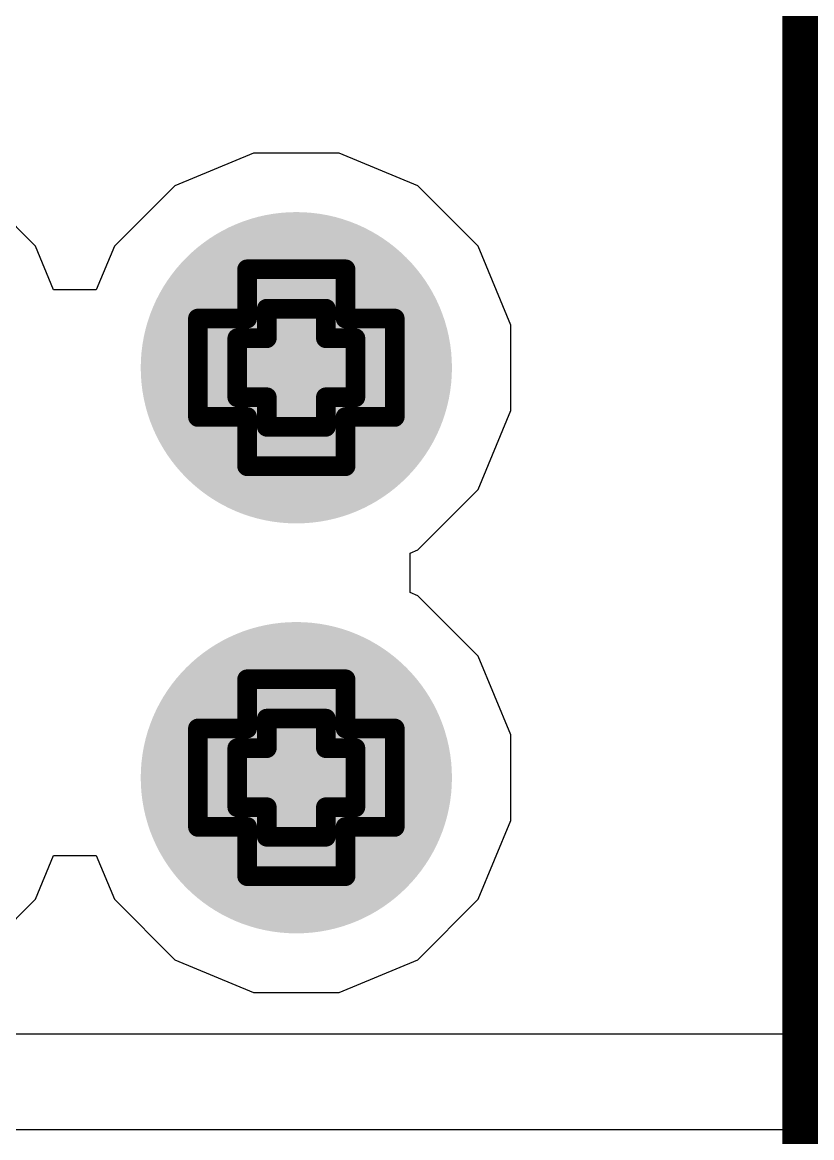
# Model space of a CAD drawing. Header units: inches. Extents: x -4 to 5258, y -4 to 5281.
# Drawn here: x 68.291 to 70.328, y 83.386 to 86.264 of the extents above; entities that cross this region are included whole.
import ezdxf

# ---------------------------------------------------------------- set-up
doc = ezdxf.new("R2010")
doc.units = ezdxf.units.IN
for name, color, linetype in [('Bottom Layer', 5, 'Continuous'), ('Bottom Solder', 6, 'Continuous'), ('Drill Drawing', 1, 'Continuous'), ('Layer 1', 16, 'Continuous'), ('Layer 2', 76, 'Continuous'), ('Top Layer', 1, 'Continuous'), ('Top Overlay', 2, 'Continuous'), ('Top Solder', 216, 'Continuous'), ('Via Holes', 16, 'Continuous')]:
    doc.layers.add(name, color=color, linetype=linetype)

# ---------------------------------------------------------------- blocks, each defined once
blk = doc.blocks.new('SOIC_8_8')
at = {"layer": 'Top Overlay'}
blk.add_lwpolyline([(-1.9906, -2.4892, 0.127, 0.127, 0), (1.9906, -2.4892, 0.127, 0.127, 0)], format="xyseb", dxfattribs=at)

msp = doc.modelspace()

# ---------------------------------------------------------------- hatches: boundary and pattern name
at = {"layer": 'Bottom Layer'}
h = msp.add_hatch(color=5, dxfattribs=at)
edge = h.paths.add_edge_path()
edge.add_arc((68.9979, 85.3725), 0.3, 0, 360)
h = msp.add_hatch(color=5, dxfattribs=at)
edge = h.paths.add_edge_path()
edge.add_arc((68.9979, 84.3148), 0.3, 0, 360)
at = {"layer": 'Bottom Solder'}
h = msp.add_hatch(color=6, dxfattribs=at)
edge = h.paths.add_edge_path()
edge.add_arc((68.9979, 85.3725), 0.4016, 0, 360)
h = msp.add_hatch(color=6, dxfattribs=at)
edge = h.paths.add_edge_path()
edge.add_arc((68.9979, 84.3148), 0.4016, 0, 360)
at = {"layer": 'Layer 1'}
h = msp.add_hatch(color=16, dxfattribs=at)
edge = h.paths.add_edge_path()
edge.add_arc((68.9979, 85.3725), 0.3, 0, 360)
h = msp.add_hatch(color=16, dxfattribs=at)
edge = h.paths.add_edge_path()
edge.add_arc((68.9979, 84.3148), 0.3, 0, 360)
at = {"layer": 'Layer 2'}
h = msp.add_hatch(color=76, dxfattribs=at)
edge = h.paths.add_edge_path()
edge.add_arc((68.9979, 85.3725), 0.3, 0, 360)
h = msp.add_hatch(color=76, dxfattribs=at)
edge = h.paths.add_edge_path()
edge.add_arc((68.9979, 84.3148), 0.3, 0, 360)
at = {"layer": 'Top Layer'}
h = msp.add_hatch(color=1, dxfattribs=at)
edge = h.paths.add_edge_path()
edge.add_arc((68.9979, 85.3725), 0.3, 0, 360)
h = msp.add_hatch(color=1, dxfattribs=at)
edge = h.paths.add_edge_path()
edge.add_arc((68.9979, 84.3148), 0.3, 0, 360)
at = {"layer": 'Top Solder'}
h = msp.add_hatch(color=216, dxfattribs=at)
edge = h.paths.add_edge_path()
edge.add_arc((68.9979, 85.3725), 0.4016, 0, 360)
h = msp.add_hatch(color=216, dxfattribs=at)
edge = h.paths.add_edge_path()
edge.add_arc((68.9979, 84.3148), 0.4016, 0, 360)
at = {"layer": 'Via Holes'}
h = msp.add_hatch(color=7, dxfattribs=at)
edge = h.paths.add_edge_path()
edge.add_arc((68.9979, 85.3725), 0.15, 0, 360)
h = msp.add_hatch(color=7, dxfattribs=at)
edge = h.paths.add_edge_path()
edge.add_arc((68.9979, 84.3148), 0.15, 0, 360)

# ---------------------------------------------------------------- linework, layer by layer
at = {"layer": 'Bottom Layer'}
for p, q in [((68.8877, 85.9265), (68.6841, 85.8421)), ((69.1081, 85.9265), (68.8877, 85.9265)), ((69.3117, 85.8421), (69.1081, 85.9265)), ((68.3246, 85.6863), (68.1687, 85.8421)), ((68.6841, 85.8421), (68.5283, 85.6863)), ((69.4676, 85.6863), (69.3117, 85.8421)), ((68.3714, 85.5732), (68.3246, 85.6863)), ((68.5283, 85.6863), (68.4814, 85.5732)), ((69.5519, 85.4827), (69.4676, 85.6863)), ((68.4814, 85.5732), (68.3714, 85.5732)), ((69.5519, 85.2623), (69.5519, 85.4827)), ((69.4676, 85.0586), (69.5519, 85.2623)), ((69.3117, 84.9028), (69.4676, 85.0586)), ((69.2915, 84.8944), (69.3117, 84.9028)), ((69.2915, 84.7928), (69.2915, 84.8944)), ((69.3117, 84.7844), (69.2915, 84.7928)), ((69.4676, 84.6286), (69.3117, 84.7844)), ((69.5519, 84.425), (69.4676, 84.6286)), ((69.5519, 84.2046), (69.5519, 84.425)), ((69.4676, 84.001), (69.5519, 84.2046)), ((68.3246, 84.001), (68.3714, 84.1141)), ((68.3714, 84.1141), (68.4814, 84.1141)), ((68.4814, 84.1141), (68.5283, 84.001)), ((68.1687, 83.8451), (68.3246, 84.001)), ((68.5283, 84.001), (68.6841, 83.8451)), ((69.3117, 83.8451), (69.4676, 84.001)), ((68.6841, 83.8451), (68.8877, 83.7608)), ((69.1081, 83.7608), (69.3117, 83.8451)), ((68.8877, 83.7608), (69.1081, 83.7608))]:
    msp.add_line(p, q, dxfattribs=at)
at = {"layer": 'Drill Drawing'}
for points in [[(68.8709, 85.4995, 0.0508, 0.0508, 0), (68.8709, 85.6265, 0.0508, 0.0508, 0)], [(68.8709, 85.6265, 0.0508, 0.0508, 0), (69.1249, 85.6265, 0.0508, 0.0508, 0)], [(69.1249, 85.4995, 0.0508, 0.0508, 0), (69.1249, 85.6265, 0.0508, 0.0508, 0)], [(68.9217, 85.4487, 0.0508, 0.0508, 0), (68.9217, 85.5249, 0.0508, 0.0508, 0)], [(68.9217, 85.5249, 0.0508, 0.0508, 0), (69.0741, 85.5249, 0.0508, 0.0508, 0)], [(69.0741, 85.4487, 0.0508, 0.0508, 0), (69.0741, 85.5249, 0.0508, 0.0508, 0)], [(68.7439, 85.2455, 0.0508, 0.0508, 0), (68.7439, 85.4995, 0.0508, 0.0508, 0)], [(68.7439, 85.4995, 0.0508, 0.0508, 0), (68.8709, 85.4995, 0.0508, 0.0508, 0)], [(69.1249, 85.4995, 0.0508, 0.0508, 0), (69.2519, 85.4995, 0.0508, 0.0508, 0)], [(69.2519, 85.2455, 0.0508, 0.0508, 0), (69.2519, 85.4995, 0.0508, 0.0508, 0)], [(68.8455, 85.2963, 0.0508, 0.0508, 0), (68.8455, 85.4487, 0.0508, 0.0508, 0)], [(68.8455, 85.4487, 0.0508, 0.0508, 0), (68.9217, 85.4487, 0.0508, 0.0508, 0)], [(69.0741, 85.4487, 0.0508, 0.0508, 0), (69.1503, 85.4487, 0.0508, 0.0508, 0)], [(69.1503, 85.2963, 0.0508, 0.0508, 0), (69.1503, 85.4487, 0.0508, 0.0508, 0)], [(68.8455, 85.2963, 0.0508, 0.0508, 0), (68.9217, 85.2963, 0.0508, 0.0508, 0)], [(68.9217, 85.2201, 0.0508, 0.0508, 0), (68.9217, 85.2963, 0.0508, 0.0508, 0)], [(69.0741, 85.2963, 0.0508, 0.0508, 0), (69.1503, 85.2963, 0.0508, 0.0508, 0)], [(69.0741, 85.2201, 0.0508, 0.0508, 0), (69.0741, 85.2963, 0.0508, 0.0508, 0)], [(68.7439, 85.2455, 0.0508, 0.0508, 0), (68.8709, 85.2455, 0.0508, 0.0508, 0)], [(68.8709, 85.1185, 0.0508, 0.0508, 0), (68.8709, 85.2455, 0.0508, 0.0508, 0)], [(69.1249, 85.2455, 0.0508, 0.0508, 0), (69.2519, 85.2455, 0.0508, 0.0508, 0)], [(69.1249, 85.1185, 0.0508, 0.0508, 0), (69.1249, 85.2455, 0.0508, 0.0508, 0)], [(68.9217, 85.2201, 0.0508, 0.0508, 0), (69.0741, 85.2201, 0.0508, 0.0508, 0)], [(68.8709, 85.1185, 0.0508, 0.0508, 0), (69.1249, 85.1185, 0.0508, 0.0508, 0)], [(68.8709, 84.4418, 0.0508, 0.0508, 0), (68.8709, 84.5688, 0.0508, 0.0508, 0)], [(68.8709, 84.5688, 0.0508, 0.0508, 0), (69.1249, 84.5688, 0.0508, 0.0508, 0)], [(69.1249, 84.4418, 0.0508, 0.0508, 0), (69.1249, 84.5688, 0.0508, 0.0508, 0)], [(68.9217, 84.391, 0.0508, 0.0508, 0), (68.9217, 84.4672, 0.0508, 0.0508, 0)], [(68.9217, 84.4672, 0.0508, 0.0508, 0), (69.0741, 84.4672, 0.0508, 0.0508, 0)], [(69.0741, 84.391, 0.0508, 0.0508, 0), (69.0741, 84.4672, 0.0508, 0.0508, 0)], [(68.7439, 84.1878, 0.0508, 0.0508, 0), (68.7439, 84.4418, 0.0508, 0.0508, 0)], [(68.7439, 84.4418, 0.0508, 0.0508, 0), (68.8709, 84.4418, 0.0508, 0.0508, 0)], [(69.1249, 84.4418, 0.0508, 0.0508, 0), (69.2519, 84.4418, 0.0508, 0.0508, 0)], [(69.2519, 84.1878, 0.0508, 0.0508, 0), (69.2519, 84.4418, 0.0508, 0.0508, 0)], [(68.8455, 84.2386, 0.0508, 0.0508, 0), (68.8455, 84.391, 0.0508, 0.0508, 0)], [(68.8455, 84.391, 0.0508, 0.0508, 0), (68.9217, 84.391, 0.0508, 0.0508, 0)], [(69.0741, 84.391, 0.0508, 0.0508, 0), (69.1503, 84.391, 0.0508, 0.0508, 0)], [(69.1503, 84.2386, 0.0508, 0.0508, 0), (69.1503, 84.391, 0.0508, 0.0508, 0)], [(68.8455, 84.2386, 0.0508, 0.0508, 0), (68.9217, 84.2386, 0.0508, 0.0508, 0)], [(68.9217, 84.1624, 0.0508, 0.0508, 0), (68.9217, 84.2386, 0.0508, 0.0508, 0)], [(69.0741, 84.2386, 0.0508, 0.0508, 0), (69.1503, 84.2386, 0.0508, 0.0508, 0)], [(69.0741, 84.1624, 0.0508, 0.0508, 0), (69.0741, 84.2386, 0.0508, 0.0508, 0)], [(68.7439, 84.1878, 0.0508, 0.0508, 0), (68.8709, 84.1878, 0.0508, 0.0508, 0)], [(68.8709, 84.0608, 0.0508, 0.0508, 0), (68.8709, 84.1878, 0.0508, 0.0508, 0)], [(69.1249, 84.1878, 0.0508, 0.0508, 0), (69.2519, 84.1878, 0.0508, 0.0508, 0)], [(69.1249, 84.0608, 0.0508, 0.0508, 0), (69.1249, 84.1878, 0.0508, 0.0508, 0)], [(68.9217, 84.1624, 0.0508, 0.0508, 0), (69.0741, 84.1624, 0.0508, 0.0508, 0)], [(68.8709, 84.0608, 0.0508, 0.0508, 0), (69.1249, 84.0608, 0.0508, 0.0508, 0)]]:
    msp.add_lwpolyline(points, format="xyseb", dxfattribs=at)
for points in [[(68.8582, 85.6265, 0.0254, 0.0254, 1), (68.8836, 85.6265, 0.0254, 0.0254, 1)], [(68.8582, 85.6265, 0.0254, 0.0254, 1), (68.8836, 85.6265, 0.0254, 0.0254, 1)], [(69.1122, 85.6265, 0.0254, 0.0254, 1), (69.1376, 85.6265, 0.0254, 0.0254, 1)], [(69.1122, 85.6265, 0.0254, 0.0254, 1), (69.1376, 85.6265, 0.0254, 0.0254, 1)], [(68.909, 85.5249, 0.0254, 0.0254, 1), (68.9344, 85.5249, 0.0254, 0.0254, 1)], [(68.909, 85.5249, 0.0254, 0.0254, 1), (68.9344, 85.5249, 0.0254, 0.0254, 1)], [(69.0614, 85.5249, 0.0254, 0.0254, 1), (69.0868, 85.5249, 0.0254, 0.0254, 1)], [(69.0614, 85.5249, 0.0254, 0.0254, 1), (69.0868, 85.5249, 0.0254, 0.0254, 1)], [(68.7312, 85.4995, 0.0254, 0.0254, 1), (68.7566, 85.4995, 0.0254, 0.0254, 1)], [(68.7312, 85.4995, 0.0254, 0.0254, 1), (68.7566, 85.4995, 0.0254, 0.0254, 1)], [(68.8582, 85.4995, 0.0254, 0.0254, 1), (68.8836, 85.4995, 0.0254, 0.0254, 1)], [(68.8582, 85.4995, 0.0254, 0.0254, 1), (68.8836, 85.4995, 0.0254, 0.0254, 1)], [(69.1122, 85.4995, 0.0254, 0.0254, 1), (69.1376, 85.4995, 0.0254, 0.0254, 1)], [(69.1122, 85.4995, 0.0254, 0.0254, 1), (69.1376, 85.4995, 0.0254, 0.0254, 1)], [(69.2392, 85.4995, 0.0254, 0.0254, 1), (69.2646, 85.4995, 0.0254, 0.0254, 1)], [(69.2392, 85.4995, 0.0254, 0.0254, 1), (69.2646, 85.4995, 0.0254, 0.0254, 1)], [(68.8328, 85.4487, 0.0254, 0.0254, 1), (68.8582, 85.4487, 0.0254, 0.0254, 1)], [(68.8328, 85.4487, 0.0254, 0.0254, 1), (68.8582, 85.4487, 0.0254, 0.0254, 1)], [(68.909, 85.4487, 0.0254, 0.0254, 1), (68.9344, 85.4487, 0.0254, 0.0254, 1)], [(68.909, 85.4487, 0.0254, 0.0254, 1), (68.9344, 85.4487, 0.0254, 0.0254, 1)], [(69.0614, 85.4487, 0.0254, 0.0254, 1), (69.0868, 85.4487, 0.0254, 0.0254, 1)], [(69.0614, 85.4487, 0.0254, 0.0254, 1), (69.0868, 85.4487, 0.0254, 0.0254, 1)], [(69.1376, 85.4487, 0.0254, 0.0254, 1), (69.163, 85.4487, 0.0254, 0.0254, 1)], [(69.1376, 85.4487, 0.0254, 0.0254, 1), (69.163, 85.4487, 0.0254, 0.0254, 1)], [(68.8328, 85.2963, 0.0254, 0.0254, 1), (68.8582, 85.2963, 0.0254, 0.0254, 1)], [(68.8328, 85.2963, 0.0254, 0.0254, 1), (68.8582, 85.2963, 0.0254, 0.0254, 1)], [(68.909, 85.2963, 0.0254, 0.0254, 1), (68.9344, 85.2963, 0.0254, 0.0254, 1)], [(68.909, 85.2963, 0.0254, 0.0254, 1), (68.9344, 85.2963, 0.0254, 0.0254, 1)], [(69.0614, 85.2963, 0.0254, 0.0254, 1), (69.0868, 85.2963, 0.0254, 0.0254, 1)], [(69.0614, 85.2963, 0.0254, 0.0254, 1), (69.0868, 85.2963, 0.0254, 0.0254, 1)], [(69.1376, 85.2963, 0.0254, 0.0254, 1), (69.163, 85.2963, 0.0254, 0.0254, 1)], [(69.1376, 85.2963, 0.0254, 0.0254, 1), (69.163, 85.2963, 0.0254, 0.0254, 1)], [(68.7312, 85.2455, 0.0254, 0.0254, 1), (68.7566, 85.2455, 0.0254, 0.0254, 1)], [(68.7312, 85.2455, 0.0254, 0.0254, 1), (68.7566, 85.2455, 0.0254, 0.0254, 1)], [(68.8582, 85.2455, 0.0254, 0.0254, 1), (68.8836, 85.2455, 0.0254, 0.0254, 1)], [(68.8582, 85.2455, 0.0254, 0.0254, 1), (68.8836, 85.2455, 0.0254, 0.0254, 1)], [(69.1122, 85.2455, 0.0254, 0.0254, 1), (69.1376, 85.2455, 0.0254, 0.0254, 1)], [(69.1122, 85.2455, 0.0254, 0.0254, 1), (69.1376, 85.2455, 0.0254, 0.0254, 1)], [(69.2392, 85.2455, 0.0254, 0.0254, 1), (69.2646, 85.2455, 0.0254, 0.0254, 1)], [(69.2392, 85.2455, 0.0254, 0.0254, 1), (69.2646, 85.2455, 0.0254, 0.0254, 1)], [(68.909, 85.2201, 0.0254, 0.0254, 1), (68.9344, 85.2201, 0.0254, 0.0254, 1)], [(68.909, 85.2201, 0.0254, 0.0254, 1), (68.9344, 85.2201, 0.0254, 0.0254, 1)], [(69.0614, 85.2201, 0.0254, 0.0254, 1), (69.0868, 85.2201, 0.0254, 0.0254, 1)], [(69.0614, 85.2201, 0.0254, 0.0254, 1), (69.0868, 85.2201, 0.0254, 0.0254, 1)], [(68.8582, 85.1185, 0.0254, 0.0254, 1), (68.8836, 85.1185, 0.0254, 0.0254, 1)], [(68.8582, 85.1185, 0.0254, 0.0254, 1), (68.8836, 85.1185, 0.0254, 0.0254, 1)], [(69.1122, 85.1185, 0.0254, 0.0254, 1), (69.1376, 85.1185, 0.0254, 0.0254, 1)], [(69.1122, 85.1185, 0.0254, 0.0254, 1), (69.1376, 85.1185, 0.0254, 0.0254, 1)], [(68.8582, 84.5688, 0.0254, 0.0254, 1), (68.8836, 84.5688, 0.0254, 0.0254, 1)], [(68.8582, 84.5688, 0.0254, 0.0254, 1), (68.8836, 84.5688, 0.0254, 0.0254, 1)], [(69.1122, 84.5688, 0.0254, 0.0254, 1), (69.1376, 84.5688, 0.0254, 0.0254, 1)], [(69.1122, 84.5688, 0.0254, 0.0254, 1), (69.1376, 84.5688, 0.0254, 0.0254, 1)], [(68.909, 84.4672, 0.0254, 0.0254, 1), (68.9344, 84.4672, 0.0254, 0.0254, 1)], [(68.909, 84.4672, 0.0254, 0.0254, 1), (68.9344, 84.4672, 0.0254, 0.0254, 1)], [(69.0614, 84.4672, 0.0254, 0.0254, 1), (69.0868, 84.4672, 0.0254, 0.0254, 1)], [(69.0614, 84.4672, 0.0254, 0.0254, 1), (69.0868, 84.4672, 0.0254, 0.0254, 1)], [(68.7312, 84.4418, 0.0254, 0.0254, 1), (68.7566, 84.4418, 0.0254, 0.0254, 1)], [(68.7312, 84.4418, 0.0254, 0.0254, 1), (68.7566, 84.4418, 0.0254, 0.0254, 1)], [(68.8582, 84.4418, 0.0254, 0.0254, 1), (68.8836, 84.4418, 0.0254, 0.0254, 1)], [(68.8582, 84.4418, 0.0254, 0.0254, 1), (68.8836, 84.4418, 0.0254, 0.0254, 1)], [(69.1122, 84.4418, 0.0254, 0.0254, 1), (69.1376, 84.4418, 0.0254, 0.0254, 1)], [(69.1122, 84.4418, 0.0254, 0.0254, 1), (69.1376, 84.4418, 0.0254, 0.0254, 1)], [(69.2392, 84.4418, 0.0254, 0.0254, 1), (69.2646, 84.4418, 0.0254, 0.0254, 1)], [(69.2392, 84.4418, 0.0254, 0.0254, 1), (69.2646, 84.4418, 0.0254, 0.0254, 1)], [(68.8328, 84.391, 0.0254, 0.0254, 1), (68.8582, 84.391, 0.0254, 0.0254, 1)], [(68.8328, 84.391, 0.0254, 0.0254, 1), (68.8582, 84.391, 0.0254, 0.0254, 1)], [(68.909, 84.391, 0.0254, 0.0254, 1), (68.9344, 84.391, 0.0254, 0.0254, 1)], [(68.909, 84.391, 0.0254, 0.0254, 1), (68.9344, 84.391, 0.0254, 0.0254, 1)], [(69.0614, 84.391, 0.0254, 0.0254, 1), (69.0868, 84.391, 0.0254, 0.0254, 1)], [(69.0614, 84.391, 0.0254, 0.0254, 1), (69.0868, 84.391, 0.0254, 0.0254, 1)], [(69.1376, 84.391, 0.0254, 0.0254, 1), (69.163, 84.391, 0.0254, 0.0254, 1)], [(69.1376, 84.391, 0.0254, 0.0254, 1), (69.163, 84.391, 0.0254, 0.0254, 1)], [(68.8328, 84.2386, 0.0254, 0.0254, 1), (68.8582, 84.2386, 0.0254, 0.0254, 1)], [(68.8328, 84.2386, 0.0254, 0.0254, 1), (68.8582, 84.2386, 0.0254, 0.0254, 1)], [(68.909, 84.2386, 0.0254, 0.0254, 1), (68.9344, 84.2386, 0.0254, 0.0254, 1)], [(68.909, 84.2386, 0.0254, 0.0254, 1), (68.9344, 84.2386, 0.0254, 0.0254, 1)], [(69.0614, 84.2386, 0.0254, 0.0254, 1), (69.0868, 84.2386, 0.0254, 0.0254, 1)], [(69.0614, 84.2386, 0.0254, 0.0254, 1), (69.0868, 84.2386, 0.0254, 0.0254, 1)], [(69.1376, 84.2386, 0.0254, 0.0254, 1), (69.163, 84.2386, 0.0254, 0.0254, 1)], [(69.1376, 84.2386, 0.0254, 0.0254, 1), (69.163, 84.2386, 0.0254, 0.0254, 1)], [(68.7312, 84.1878, 0.0254, 0.0254, 1), (68.7566, 84.1878, 0.0254, 0.0254, 1)], [(68.7312, 84.1878, 0.0254, 0.0254, 1), (68.7566, 84.1878, 0.0254, 0.0254, 1)], [(68.8582, 84.1878, 0.0254, 0.0254, 1), (68.8836, 84.1878, 0.0254, 0.0254, 1)], [(68.8582, 84.1878, 0.0254, 0.0254, 1), (68.8836, 84.1878, 0.0254, 0.0254, 1)], [(69.1122, 84.1878, 0.0254, 0.0254, 1), (69.1376, 84.1878, 0.0254, 0.0254, 1)], [(69.1122, 84.1878, 0.0254, 0.0254, 1), (69.1376, 84.1878, 0.0254, 0.0254, 1)], [(69.2392, 84.1878, 0.0254, 0.0254, 1), (69.2646, 84.1878, 0.0254, 0.0254, 1)], [(69.2392, 84.1878, 0.0254, 0.0254, 1), (69.2646, 84.1878, 0.0254, 0.0254, 1)], [(68.909, 84.1624, 0.0254, 0.0254, 1), (68.9344, 84.1624, 0.0254, 0.0254, 1)], [(68.909, 84.1624, 0.0254, 0.0254, 1), (68.9344, 84.1624, 0.0254, 0.0254, 1)], [(69.0614, 84.1624, 0.0254, 0.0254, 1), (69.0868, 84.1624, 0.0254, 0.0254, 1)], [(69.0614, 84.1624, 0.0254, 0.0254, 1), (69.0868, 84.1624, 0.0254, 0.0254, 1)], [(68.8582, 84.0608, 0.0254, 0.0254, 1), (68.8836, 84.0608, 0.0254, 0.0254, 1)], [(68.8582, 84.0608, 0.0254, 0.0254, 1), (68.8836, 84.0608, 0.0254, 0.0254, 1)], [(69.1122, 84.0608, 0.0254, 0.0254, 1), (69.1376, 84.0608, 0.0254, 0.0254, 1)], [(69.1122, 84.0608, 0.0254, 0.0254, 1), (69.1376, 84.0608, 0.0254, 0.0254, 1)]]:
    msp.add_lwpolyline(points, format="xyseb", close=True, dxfattribs=at)
at = {"layer": 'Layer 1'}
for p, q in [((68.8877, 85.9265), (68.6841, 85.8421)), ((69.1081, 85.9265), (68.8877, 85.9265)), ((69.3117, 85.8421), (69.1081, 85.9265)), ((68.3246, 85.6863), (68.1687, 85.8421)), ((68.6841, 85.8421), (68.5283, 85.6863)), ((69.4676, 85.6863), (69.3117, 85.8421)), ((68.3714, 85.5732), (68.3246, 85.6863)), ((68.5283, 85.6863), (68.4814, 85.5732)), ((69.5519, 85.4827), (69.4676, 85.6863)), ((68.4814, 85.5732), (68.3714, 85.5732)), ((69.5519, 85.2623), (69.5519, 85.4827)), ((69.4676, 85.0586), (69.5519, 85.2623)), ((69.3117, 84.9028), (69.4676, 85.0586)), ((69.2915, 84.8944), (69.3117, 84.9028)), ((69.2915, 84.7928), (69.2915, 84.8944)), ((69.3117, 84.7844), (69.2915, 84.7928)), ((69.4676, 84.6286), (69.3117, 84.7844)), ((69.5519, 84.425), (69.4676, 84.6286)), ((69.5519, 84.2046), (69.5519, 84.425)), ((69.4676, 84.001), (69.5519, 84.2046)), ((68.3246, 84.001), (68.3714, 84.1141)), ((68.3714, 84.1141), (68.4814, 84.1141)), ((68.4814, 84.1141), (68.5283, 84.001)), ((68.1687, 83.8451), (68.3246, 84.001)), ((68.5283, 84.001), (68.6841, 83.8451)), ((69.3117, 83.8451), (69.4676, 84.001)), ((68.6841, 83.8451), (68.8877, 83.7608)), ((69.1081, 83.7608), (69.3117, 83.8451)), ((68.8877, 83.7608), (69.1081, 83.7608))]:
    msp.add_line(p, q, dxfattribs=at)
at = {"layer": 'Layer 2'}
for p, q in [((70.316, 96.2691), (70.316, 83.406)), ((70.316, 83.406), (65.6218, 83.406))]:
    msp.add_line(p, q, dxfattribs=at)
at = {"layer": 'Top Layer'}
for p, q in [((70.316, 96.2691), (70.316, 83.6534)), ((70.316, 83.6534), (66.6378, 83.6534))]:
    msp.add_line(p, q, dxfattribs=at)

# ---------------------------------------------------------------- block references
at = {"rotation": 90}
msp.add_blockref('SOIC_8_8', (67.8268, 85.037), dxfattribs=at)

doc.saveas('drawing.dxf')
